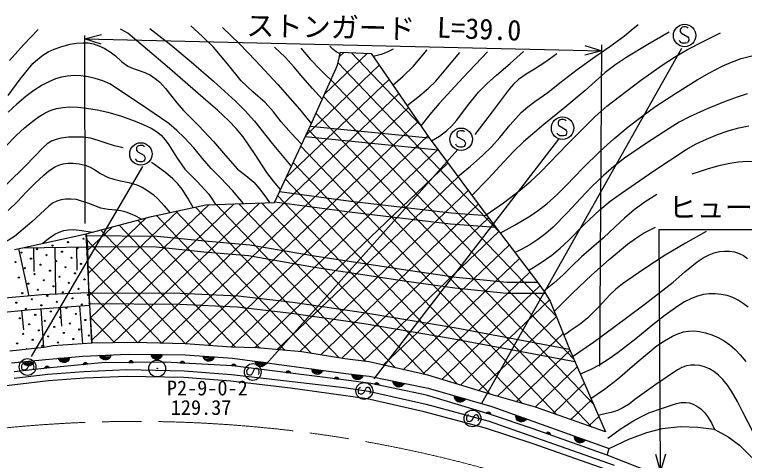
# Model space of a CAD drawing. Units: millimetres, scale not verified. Extents: x 40000 to 680000, y 20000 to 380000.
# Drawn here: x 265631 to 330470, y 305990 to 345547 of the extents above; entities that cross this region are included whole.
import ezdxf
from ezdxf.enums import TextEntityAlignment as Align

# ---------------------------------------------------------------- set-up
doc = ezdxf.new("R2010")
doc.units = ezdxf.units.MM
doc.header["$LTSCALE"] = 1000
doc.linetypes.add('CHAIN', pattern=[18.5, 12, -1.5, 3.5, -1.5])
doc.layers.add('M-BGD', color=7, linetype='Continuous', lineweight=25)
doc.layers.add('M-BMK', color=2, linetype='CHAIN', lineweight=13)
doc.layers.add('M-BGD-HTXT', color=7, linetype='Continuous')
doc.layers.add('M-BMK-SRVR', color=7, linetype='Continuous')
doc.styles.add('ＭＳ ゴシック', font='')
doc.styles.get('ＭＳ ゴシック').set_extended_font_data('MS Gothic')

# ---------------------------------------------------------------- blocks, each defined once
blk = doc.blocks.new('BUHIN2')
at = {"color": 3, "linetype": 'Continuous', "lineweight": 25}
for radius in [746, 22.5]:
    blk.add_circle((0, 0), radius, dxfattribs=at)
blk = doc.blocks.new('BUHIN11')
at = {"color": 7, "linetype": 'Continuous', "lineweight": 25}
for p, q in [((-246, 338), (-419, 8)), ((-417, -123), (-137, 413)), ((-52, 439), (-390, -205)), ((-357, -279), (24, 450)), ((98, 457), (-319, -341)), ((-276, -392), (165, 450))]:
    blk.add_line(p, q, dxfattribs=at)
blk.add_lwpolyline([(-232, -443), (-315, -354), (-375, -258), (-427, -121), (-429, 5), (-408, 126), (-336, 263), (-248, 350), (-144, 420), (-2, 455), (113, 463), (232, 443)], close=True, dxfattribs=at)
blk = doc.blocks.new('BUHIN30')
at = {"color": 7, "linetype": 'Continuous', "lineweight": 25}
for p, q in [((-311, 280), (-412, -79)), ((-383, -206), (-219, 376)), ((-142, 419), (-339, -281)), ((-292, -346), (-69, 445)), ((2, 467), (-242, -399)), ((-189, -440), (69, 474))]:
    blk.add_line(p, q, dxfattribs=at)
blk.add_lwpolyline([(-135, -481), (-235, -412), (-314, -330), (-393, -206), (-421, -84), (-425, 39), (-383, 188), (-315, 291), (-228, 381), (-95, 445), (15, 476), (135, 481)], close=True, dxfattribs=at)
blk = doc.blocks.new('BUHIN42')
at = {"color": 7, "linetype": 'Continuous', "lineweight": 25}
for p, q in [((34, 189), (16, -191)), ((42, -182), (58, 178)), ((83, 161), (67, -167)), ((93, -150), (107, 140)), ((130, 115), (119, -127)), ((146, -81), (153, 68))]:
    blk.add_line(p, q, dxfattribs=at)
blk.add_lwpolyline([(9, 200), (54, 182), (92, 157), (134, 116), (156, 71), (169, 23), (166, -39), (149, -85), (123, -128), (77, -165), (37, -187), (-9, -200)], close=True, dxfattribs=at)
blk = doc.blocks.new('BUHIN45')
at = {"color": 7, "linetype": 'Continuous', "lineweight": 25}
for p, q in [((74, 177), (-26, -190)), ((1, -187), (96, 160)), ((116, 139), (29, -178)), ((58, -167), (135, 114)), ((152, 84), (89, -150)), ((125, -111), (164, 33))]:
    blk.add_line(p, q, dxfattribs=at)
blk.add_lwpolyline([(53, 193), (93, 165), (124, 133), (157, 84), (168, 35), (170, -14), (154, -74), (127, -116), (92, -152), (40, -178), (-4, -191), (-53, -193)], close=True, dxfattribs=at)
blk = doc.blocks.new('BUHIN196')
at = {"color": 7, "linetype": 'Continuous', "lineweight": 25}
blk.add_lwpolyline([(-276, -460), (-240, -509), (-186, -540), (-109, -562), (7, -573), (106, -556), (194, -508), (250, -430), (262, -345), (263, -288), (240, -211), (192, -165), (-193, 108), (-232, 180), (-253, 276), (-237, 365), (-204, 433), (-146, 496), (-27, 518), (145, 502), (218, 484), (286, 444), (341, 383), (385, 292)], dxfattribs=at)
blk.add_circle((0, 0), 746, dxfattribs=at)
blk = doc.blocks.new('BUHIN204')
at = {"color": 7, "linetype": 'Continuous', "lineweight": 25}
blk.add_lwpolyline([(596, -397), (663, -351), (708, -281), (742, -180), (764, -26), (747, 107), (688, 227), (588, 306), (475, 327), (400, 333), (296, 307), (231, 245), (-156, -251), (-254, -298), (-383, -320), (-501, -293), (-590, -245), (-669, -164), (-692, -4), (-660, 224), (-632, 321), (-574, 409), (-488, 478), (-365, 531)], dxfattribs=at)
blk.add_circle((0, 0), 995, dxfattribs=at)

msp = doc.modelspace()

# ---------------------------------------------------------------- hatches: boundary and pattern name
at = {"layer": 'M-BGD'}
h = msp.add_hatch(dxfattribs=at)
h.set_pattern_fill('USER', color=256, style=0, pattern_type=2)
h.set_pattern_definition([(223.664, (280826, 316336), (1035.64, -1085.1), []), (133.664, (280826, 316336), (-1085.1, -1035.64), [])])
h.paths.add_polyline_path([(271978, 326100), (277806, 327640), (282616, 328657), (288710, 328872), (291935, 335752), (294323, 341061), (294573, 342208), (297313, 342101), (302473, 334611), (307573, 327710), (312080, 321801), (312788, 320801), (313226, 320132), (314929, 315846), (318116, 308525), (311917, 310711), (308190, 311786), (302349, 313542), (297117, 314724), (294980, 315011), (291147, 315620), (287169, 315978), (284875, 316050), (280826, 316336), (276217, 316444), (272495, 316397)])

# ---------------------------------------------------------------- linework, layer by layer
for p, q in [((271837, 343681), (271879, 327006)), ((271838, 343386), (317796, 342332)), ((307138, 311064), (324920, 342557)), ((317629, 314337), (317799, 342869)), ((294323, 341061), (294574, 342208)), ((294574, 342208), (297313, 342101)), ((297313, 342101), (302473, 334611)), ((291935, 335752), (294323, 341061)), ((288710, 328872), (291935, 335752)), ((291890, 335657), (302473, 334611)), ((303274, 333527), (291440, 334697)), ((302473, 334611), (307574, 327710)), ((313958, 334480), (297553, 313212)), ((287969, 314534), (305013, 333573)), ((267146, 315195), (277017, 332057)), ((289175, 329865), (295518, 328994)), ((282616, 328657), (288710, 328872)), ((295392, 328002), (288731, 328916)), ((295518, 328994), (304448, 327954)), ((277806, 327640), (282616, 328657)), ((271978, 326100), (277806, 327640)), ((304351, 326959), (295392, 328002)), ((304448, 327954), (307574, 327710)), ((307574, 327710), (312080, 321801)), ((308387, 326643), (304351, 326959)), ((323030, 305025), (322902, 326477)), ((322902, 326477), (355423, 326477)), ((266337, 324866), (271978, 326100)), ((272495, 316397), (271978, 326100)), ((271978, 326100), (272095, 324947)), ((271986, 325948), (278293, 325896)), ((278293, 325896), (282529, 325461)), ((265609, 324704), (266337, 324866)), ((266337, 324866), (272095, 324947)), ((267297, 324879), (267327, 322748)), ((269216, 324906), (269275, 320737)), ((271135, 324933), (271164, 322879)), ((272095, 324947), (272203, 320870)), ((278237, 324896), (272095, 324947)), ((282436, 324465), (278237, 324896)), ((282529, 325461), (286539, 325121)), ((286539, 325121), (292445, 324106)), ((265973, 324785), (266908, 320576)), ((286412, 324128), (282436, 324465)), ((292284, 323119), (286412, 324128)), ((292445, 324106), (300608, 322861)), ((300462, 321871), (292284, 323119)), ((300608, 322861), (304865, 322253)), ((304865, 322253), (309382, 321801)), ((304744, 321260), (300462, 321871)), ((309382, 321801), (312080, 321801)), ((312080, 321801), (312788, 320801)), ((309332, 320801), (304744, 321260)), ((268046, 320681), (263402, 320250)), ((272203, 320870), (268046, 320681)), ((272203, 320870), (272271, 319777)), ((272203, 320870), (280310, 320820)), ((280310, 320820), (285491, 320581)), ((285491, 320581), (290358, 320030)), ((312788, 320801), (309332, 320801)), ((312788, 320801), (313226, 320132)), ((267092, 319388), (272271, 319777)), ((271408, 319712), (271661, 316337)), ((280283, 319820), (272197, 319870)), ((272271, 319777), (272495, 316397)), ((285412, 319583), (280283, 319820)), ((290358, 320030), (296848, 319082)), ((313226, 320132), (314929, 315846)), ((263681, 319030), (267092, 319388)), ((266240, 319299), (266421, 317568)), ((267956, 319453), (268213, 316015)), ((269682, 319583), (269808, 317898)), ((290230, 319038), (285412, 319583)), ((296693, 318094), (290230, 319038)), ((296848, 319082), (304677, 317767)), ((304502, 316782), (296693, 318094)), ((304677, 317767), (314929, 315846)), ((276217, 316444), (272495, 316397)), ((280827, 316337), (276217, 316444)), ((315411, 314738), (304502, 316782)), ((268220, 316016), (265198, 315680)), ((269070, 316150), (268220, 316016)), ((272495, 316397), (269070, 316150)), ((284876, 316050), (280827, 316337)), ((287169, 315978), (284876, 316050)), ((291147, 315620), (287169, 315978)), ((314929, 315846), (318116, 308525)), ((268362, 314948), (271685, 315229)), ((271685, 315229), (275710, 315424)), ((274175, 315287), (273226, 315241)), ((273254, 315180), (274153, 315223)), ((274119, 315159), (273297, 315119)), ((275710, 315424), (280791, 315346)), ((278725, 315315), (277775, 315330)), ((277799, 315267), (278699, 315253)), ((278660, 315191), (277838, 315204)), ((277882, 315141), (278609, 315130)), ((280791, 315346), (284979, 315072)), ((283355, 315116), (282407, 315178)), ((294981, 315011), (291147, 315620)), ((265355, 314643), (268362, 314948)), ((267338, 314781), (266392, 314685)), ((266424, 314626), (267319, 314716)), ((267288, 314650), (266470, 314567)), ((266521, 314510), (267244, 314583)), ((267191, 314515), (266589, 314454)), ((273360, 314636), (268480, 314179)), ((270502, 315066), (269555, 314986)), ((269586, 314926), (270482, 315001)), ((270450, 314936), (269631, 314867)), ((269681, 314808), (270406, 314870)), ((270351, 314802), (269748, 314751)), ((269871, 314699), (270242, 314730)), ((273345, 315059), (274072, 315094)), ((278994, 314693), (273360, 314636)), ((274015, 315029), (273411, 315000)), ((273531, 314943), (273903, 314961)), ((275791, 314685), (276171, 314689)), ((276161, 314714), (275801, 314710)), ((275815, 314736), (276144, 314739)), ((276126, 314764), (275835, 314761)), ((275859, 314786), (276101, 314788)), ((276053, 314813), (275905, 314811)), ((278548, 315068), (277943, 315077)), ((278060, 315013), (278432, 315007)), ((284977, 314388), (278994, 314693)), ((280344, 314649), (280724, 314630)), ((280715, 314655), (280356, 314673)), ((280372, 314698), (280701, 314681)), ((280684, 314707), (280393, 314722)), ((280418, 314745), (280660, 314733)), ((280614, 314760), (280466, 314768)), ((282428, 315114), (283326, 315055)), ((283284, 314995), (282463, 315049)), ((282504, 314984), (283230, 314936)), ((283166, 314878), (282563, 314917)), ((282676, 314847), (283047, 314823)), ((284979, 315072), (295051, 313705)), ((297118, 314724), (294981, 315011)), ((302349, 313542), (297118, 314724)), ((268480, 314179), (265606, 313855)), ((266712, 314404), (267083, 314441)), ((268570, 313651), (271795, 313881)), ((271795, 313881), (275615, 314045)), ((275615, 314045), (280683, 313947)), ((280683, 313947), (284897, 313618)), ((295099, 313094), (284977, 314388)), ((265584, 313290), (268570, 313651)), ((271829, 313282), (268628, 313053)), ((275623, 313445), (271829, 313282)), ((280654, 313347), (275623, 313445)), ((284839, 313020), (280654, 313347)), ((284897, 313618), (294909, 312444)), ((295051, 313705), (297132, 313465)), ((296557, 313468), (295613, 313577)), ((295630, 313512), (296525, 313409)), ((296480, 313351), (295663, 313445)), ((295701, 313378), (296423, 313295)), ((296357, 313240), (295755, 313309)), ((295865, 313233), (296235, 313191)), ((297132, 313465), (302376, 312389)), ((308190, 311786), (302349, 313542)), ((265655, 312694), (261756, 312242)), ((268628, 313053), (265655, 312694)), ((290132, 312400), (284839, 313020)), ((297293, 312809), (295099, 313094)), ((302234, 311772), (297293, 312809)), ((297626, 312764), (297998, 312686)), ((297993, 312713), (297641, 312787)), ((297661, 312808), (297983, 312740)), ((297970, 312769), (297685, 312828)), ((297714, 312848), (297951, 312798)), ((297910, 312832), (297764, 312863)), ((300207, 312770), (299276, 312961)), ((299288, 312895), (300170, 312714)), ((300121, 312660), (299315, 312825)), ((299347, 312755), (300059, 312609)), ((299988, 312560), (299395, 312681)), ((299498, 312596), (299863, 312522)), ((296960, 311452), (290132, 312400)), ((294909, 312444), (297085, 312142)), ((297085, 312142), (302192, 310988)), ((302376, 312389), (308021, 310766)), ((302024, 310309), (296960, 311452)), ((307908, 310062), (302234, 311772)), ((305638, 311386), (304725, 311648)), ((304732, 311581), (305596, 311333)), ((305543, 311283), (304753, 311510)), ((304779, 311438), (305478, 311237)), ((305403, 311193), (304821, 311360)), ((304917, 311268), (305275, 311165)), ((311917, 310711), (308190, 311786)), ((302192, 310988), (307679, 309510)), ((308021, 310766), (318467, 307038)), ((318116, 308525), (311917, 310711)), ((307480, 308839), (302024, 310309)), ((307562, 310192), (307926, 310083)), ((307924, 310110), (307579, 310213)), ((307601, 310233), (307916, 310138)), ((307906, 310167), (307627, 310251)), ((307657, 310268), (307889, 310198)), ((307851, 310236), (307708, 310279)), ((311689, 308792), (307908, 310062)), ((307679, 309510), (307692, 309506)), ((307692, 309506), (318890, 305579)), ((311694, 307466), (307480, 308839)), ((318265, 306466), (311689, 308792)), ((321801, 308456), (323162, 308815)), ((323162, 308815), (324770, 308985)), ((324770, 308985), (326340, 308947)), ((326340, 308947), (327796, 308758)), ((327796, 308758), (329025, 308077)), ((312865, 308402), (313224, 308275)), ((313222, 308302), (312883, 308422)), ((312906, 308441), (313216, 308331)), ((313207, 308361), (312933, 308458)), ((312964, 308473), (313192, 308393)), ((313156, 308432), (313015, 308482)), ((320212, 307869), (321801, 308456)), ((329025, 308077), (330042, 307344)), ((318682, 305016), (311694, 307466)), ((318467, 307038), (320212, 307869)), ((330042, 307344), (331139, 306247)), ((318265, 306466), (318467, 307038)), ((322566, 304781), (318265, 306466))]:
    msp.add_line(p, q, dxfattribs=at)
for points in [[(277641, 344304), (279500, 342851), (281320, 341354), (283309, 339627), (285258, 337855), (286115, 337004), (286933, 336105), (288512, 334116), (290134, 332168), (290173, 332123), (290213, 332079)], [(291134, 334044), (290209, 335021), (289321, 336047), (288624, 336914), (287885, 337739), (286802, 338683), (285754, 339675), (284558, 341179), (283316, 342644), (282324, 343613), (281297, 344539)], [(284108, 344412), (285598, 342968), (287047, 341481), (289011, 339339), (290936, 337150), (291464, 336513), (291989, 335873)], [(305003, 331188), (306126, 332087), (307216, 333036), (307994, 333808), (308738, 334630), (309674, 335768), (310650, 336861), (311230, 337372), (311859, 337846), (312991, 338640), (314085, 339482), (315608, 340663), (317175, 341802), (318516, 342709), (319829, 343671), (320423, 344160), (321017, 344667)], [(267723, 344215), (266427, 342870), (265174, 341483)], [(273327, 342920), (271838, 343386), (273347, 343779)], [(289249, 330024), (288622, 330757), (288041, 331529), (287014, 333126), (285937, 334690), (285326, 335428), (284670, 336125), (283669, 337057), (282625, 337946), (279171, 340951), (275679, 343909), (275367, 344086), (275043, 344261)], [(323780, 343985), (321889, 342904), (320027, 341770), (319047, 341113), (318096, 340402), (316325, 338824), (314515, 337291), (312662, 335803), (310846, 334267), (309954, 333396), (309098, 332475), (307698, 330971), (306252, 329498)], [(307532, 327765), (309069, 328852), (310566, 329986), (311482, 330754), (312359, 331568), (314758, 334062), (317198, 336511), (318260, 337419), (319370, 338289), (321252, 339702), (323166, 341064), (324274, 341777), (325412, 342438), (326861, 343204), (328337, 343943)], [(265057, 338361), (266139, 339805), (267265, 341208), (267681, 341607), (268134, 341959), (268617, 342246), (269144, 342488), (269834, 342729), (270561, 342918), (271135, 343017), (271717, 343057), (272182, 343031), (272638, 342945), (273119, 342787), (273582, 342570), (274109, 342248), (274604, 341876), (275141, 341401), (275703, 340986), (276175, 340759), (276688, 340581), (277213, 340401), (277719, 340162), (278133, 339882), (278520, 339546), (279026, 339002), (279483, 338422), (280040, 337718), (280649, 337045), (281999, 335685), (283307, 334282), (284356, 333033), (285443, 331834), (286184, 331272), (286881, 330666), (287397, 330086), (287870, 329461), (288080, 329165), (288294, 328858)], [(292968, 338050), (292087, 338977), (291244, 339953), (290481, 340890), (289674, 341785), (289203, 342229), (288708, 342665)], [(291051, 342580), (291893, 341608), (292785, 340670), (293258, 340214), (293738, 339763)], [(294543, 342069), (294211, 342246), (293907, 342476), (293776, 342610), (293650, 342750)], [(299261, 342495), (298740, 342226), (298188, 342010), (297843, 341918), (297492, 341841)], [(299249, 339291), (300164, 340099), (301042, 340955), (301676, 341670), (302285, 342410)], [(316306, 342797), (317796, 342332), (316287, 341939)], [(300504, 337470), (301467, 338207), (302388, 338988), (303042, 339643), (303661, 340349), (304424, 341273), (305182, 342196)], [(307653, 342239), (305478, 339973), (303349, 337666), (302535, 336679), (301737, 335680)], [(302678, 334334), (303375, 334773), (304030, 335257), (304489, 335691), (304914, 336176), (305857, 337441), (306847, 338667), (307628, 339439), (308458, 340176), (309657, 341219), (310848, 342282)], [(313818, 342069), (312839, 341368), (311822, 340715), (311093, 340273), (310403, 339785), (309966, 339383), (309563, 338929), (308059, 336910), (306534, 334912)], [(308757, 326158), (310102, 326886), (311409, 327662), (312183, 328187), (312919, 328760), (313795, 329541), (314634, 330370), (316115, 331913), (317642, 333416), (318866, 334520), (320129, 335578), (321352, 336519), (322612, 337414), (324425, 338611), (326278, 339763), (327367, 340387), (328489, 340959), (329330, 341329), (330190, 341642), (331133, 341899)], [(285975, 328776), (284979, 329933), (283932, 331058), (283102, 331896), (282317, 332774), (281553, 333713), (280739, 334619), (280058, 335267), (279329, 335876), (276731, 337664), (274091, 339408), (273463, 339672), (272802, 339884), (272171, 340026), (271522, 340111), (270929, 340130), (270330, 340089), (269800, 339995), (269273, 339839), (268672, 339591), (268085, 339284), (267346, 338815), (266635, 338293), (265827, 337614), (265055, 336887)], [(330721, 338505), (329737, 338203), (328763, 337841), (327168, 337188), (325602, 336480), (324677, 335991), (323771, 335443), (321772, 334150), (319808, 332810), (318866, 332072), (317953, 331280), (316916, 330284), (315915, 329239), (314721, 327948), (313482, 326698), (312821, 326118), (312118, 325581), (311395, 325121), (310631, 324706), (310355, 324565), (310077, 324426)], [(264807, 333812), (265806, 334854), (266503, 335495), (267242, 336094), (267808, 336496), (268414, 336851), (268877, 337059), (269368, 337214), (269915, 337312), (270486, 337353), (271257, 337336), (272033, 337259), (272980, 337099), (273920, 336878), (275119, 336521), (276333, 336096), (277068, 335804), (277774, 335458), (278234, 335171), (278653, 334838), (279017, 334446), (279346, 334002), (280024, 332905), (280753, 331842), (281839, 330752), (282874, 329626), (283178, 329169), (283469, 328687)], [(311286, 322842), (312337, 323501), (313352, 324208), (314114, 324834), (314846, 325514), (316210, 326897), (317617, 328238), (318558, 328990), (319546, 329703), (322413, 331670), (325301, 333579), (326192, 334068), (327110, 334503), (328090, 334905), (329108, 335256), (329980, 335494), (330875, 335676)], [(275281, 333740), (274514, 333908), (273763, 334134), (273070, 334387), (272365, 334580), (271745, 334661), (271112, 334683), (270430, 334662), (269747, 334579), (269323, 334473), (268924, 334310), (268529, 334068), (268155, 333767), (266588, 332140), (264992, 330567), (263984, 329616), (262936, 328710), (262438, 328391), (261908, 328122), (261223, 327840), (260511, 327582)], [(265053, 328160), (265884, 328950), (266672, 329782), (267421, 330564), (268222, 331314), (268678, 331681), (269177, 332004), (269547, 332179), (269946, 332301), (270382, 332362), (270836, 332363), (271370, 332303), (271897, 332184), (272296, 332035), (272681, 331827), (273268, 331448), (273884, 331124), (274452, 330931), (275047, 330792), (275771, 330648), (276480, 330443), (276974, 330222), (277443, 329947), (277933, 329581), (278384, 329171), (278918, 328590), (279415, 327980)], [(281499, 328421), (281027, 329256), (280510, 330051), (280125, 330529), (279690, 330973), (279028, 331534), (278312, 332060), (278054, 332240), (277795, 332419)], [(334667, 331334), (333890, 331757), (333085, 332126), (332551, 332304), (331997, 332425), (331361, 332496), (330714, 332508), (329945, 332456), (329175, 332342), (328206, 332128), (327247, 331853), (326525, 331620), (325807, 331377)], [(322697, 329588), (321668, 328930), (320677, 328225), (319810, 327491), (318980, 326710), (317950, 325746), (316880, 324827), (316002, 324056), (315167, 323243), (314372, 322459), (313538, 321720), (313099, 321361), (312647, 321001)], [(276909, 327403), (276235, 327740), (275533, 328023), (275081, 328142), (274619, 328202), (273954, 328249), (273294, 328357), (272229, 328771), (271140, 329127), (270651, 329184), (270143, 329181), (269754, 329121), (269385, 329004), (269009, 328805), (268661, 328553), (267150, 327169), (265614, 325845), (265161, 325570), (264698, 325312)], [(268127, 325257), (268650, 325685), (269210, 326064), (269583, 326247), (269992, 326378), (270428, 326452), (270876, 326467), (271619, 326395), (272355, 326263), (272424, 326249), (272492, 326236)], [(313588, 319222), (315220, 320850), (316892, 322433), (318463, 323818), (320091, 325172), (320784, 325686), (321507, 326147), (322034, 326426), (322581, 326678)], [(327079, 326301), (325240, 325270), (323435, 324188), (321526, 322953), (319644, 321663), (319054, 321187), (318504, 320666), (317534, 319616), (316524, 318611), (315782, 318023), (314991, 317475), (314715, 317292), (314429, 317105)], [(315207, 315207), (317057, 316481), (318874, 317806), (321524, 319786), (324132, 321810), (325177, 322727), (326281, 323615), (326797, 323953), (327340, 324237), (327789, 324408), (328258, 324522), (328701, 324568), (329158, 324555), (329589, 324483), (330002, 324353), (330389, 324164), (330757, 323917)], [(330796, 319590), (330371, 319926), (329913, 320212), (329435, 320440), (328931, 320612), (328417, 320722), (327884, 320773), (327350, 320765), (326824, 320696), (326290, 320558), (325766, 320360), (325146, 320051), (324543, 319682), (323420, 318868), (322343, 318013), (320820, 316769), (319246, 315562), (318449, 314992), (317612, 314469), (316762, 314033), (315890, 313638)], [(316832, 311473), (318029, 312305), (319197, 313191), (320942, 314703), (322732, 316174), (323380, 316612), (324071, 317005), (324555, 317222), (325067, 317385), (325508, 317460), (325967, 317476), (326488, 317428), (327016, 317319), (327587, 317135), (328133, 316897), (328667, 316598), (329176, 316243), (329662, 315824), (330107, 315359), (330586, 314766)], [(331276, 308422), (330330, 310262), (329857, 311213), (329328, 312144), (328965, 312673), (328550, 313170), (328167, 313545), (327745, 313871), (327356, 314101), (326927, 314282), (326513, 314395), (326078, 314450), (325697, 314442), (325318, 314374), (324912, 314226), (324517, 314017), (322595, 312715), (320743, 311389), (320227, 310992), (319683, 310650), (319181, 310425), (318643, 310250), (318066, 310108), (317480, 309986)], [(318328, 307971), (319424, 308751), (320543, 309473), (321255, 309865), (321989, 310201), (323192, 310638), (324450, 311030), (324855, 311115), (325267, 311139), (325587, 311096), (325908, 310990), (326258, 310805), (326589, 310559), (326915, 310237), (327196, 309874), (327532, 309320), (327828, 308740)], [(323453, 306527), (323030, 305025), (322594, 306522)]]:
    msp.add_lwpolyline(points, dxfattribs=at)
for points in [[(270522, 315130), (270492, 315012), (270443, 314910), (270355, 314792), (270250, 314723), (270136, 314676), (269982, 314663), (269861, 314691), (269747, 314741), (269640, 314842), (269572, 314935), (269525, 315046)], [(274197, 315351), (274163, 315234), (274110, 315134), (274018, 315019), (273911, 314954), (273795, 314911), (273640, 314903), (273521, 314935), (273409, 314990), (273306, 315095), (273241, 315189), (273198, 315302)], [(278750, 315377), (278709, 315263), (278650, 315166), (278551, 315058), (278440, 315000), (278322, 314964), (278167, 314966), (278050, 315006), (277941, 315067), (277845, 315179), (277786, 315277), (277751, 315393)], [(283384, 315177), (283336, 315064), (283273, 314971), (283168, 314868), (283054, 314815), (282935, 314785), (282780, 314795), (282665, 314840), (282559, 314907), (282469, 315023), (282416, 315125), (282386, 315242)], [(267356, 314846), (267328, 314727), (267280, 314624), (267195, 314505), (267091, 314434), (266978, 314385), (266824, 314370), (266703, 314395), (266588, 314444), (266480, 314543), (266410, 314634), (266361, 314745)], [(275781, 314660), (275797, 314706), (275819, 314746), (275858, 314790), (275901, 314814), (275948, 314830), (276010, 314831), (276057, 314816), (276102, 314792), (276141, 314749), (276166, 314710), (276181, 314664)], [(280333, 314625), (280351, 314670), (280376, 314707), (280418, 314749), (280463, 314771), (280511, 314784), (280572, 314781), (280619, 314763), (280661, 314737), (280698, 314691), (280720, 314651), (280733, 314604)], [(296589, 313527), (296536, 313418), (296467, 313327), (296358, 313229), (296242, 313182), (296121, 313159), (295967, 313176), (295854, 313227), (295752, 313299), (295668, 313420), (295619, 313523), (295595, 313642)], [(297611, 312742), (297636, 312784), (297667, 312817), (297714, 312852), (297762, 312866), (297811, 312871), (297871, 312859), (297914, 312834), (297953, 312802), (297982, 312751), (297997, 312708), (298002, 312660)], [(300244, 312826), (300182, 312722), (300106, 312638), (299988, 312549), (299868, 312513), (299746, 312500), (299594, 312531), (299486, 312591), (299391, 312672), (299317, 312799), (299278, 312907), (299265, 313027)], [(305679, 311439), (305609, 311339), (305527, 311262), (305403, 311183), (305280, 311156), (305157, 311152), (305008, 311195), (304905, 311263), (304816, 311351), (304753, 311484), (304722, 311594), (304718, 311715)], [(307546, 310171), (307574, 310211), (307607, 310241), (307657, 310272), (307706, 310283), (307756, 310283), (307815, 310266), (307856, 310238), (307891, 310202), (307916, 310149), (307927, 310104), (307929, 310056)], [(312848, 308382), (312878, 308420), (312913, 308449), (312964, 308478), (313014, 308486), (313063, 308484), (313121, 308463), (313161, 308434), (313194, 308396), (313216, 308342), (313226, 308297), (313225, 308249)]]:
    msp.add_lwpolyline(points, close=True, dxfattribs=at)
for centre in [(271760, 325659), (268999, 325044), (270380, 325352), (271224, 324815), (266239, 324429), (267619, 324737), (268463, 324200), (269843, 324508), (265702, 323585), (267083, 323893), (269307, 323664), (270687, 323971), (266546, 323049), (267927, 323356), (270151, 323127), (271531, 323435), (266010, 322205), (267390, 322512), (268771, 322820), (269615, 322284), (270995, 322591), (266854, 321668), (268234, 321976), (270458, 321747), (271839, 322055), (267698, 321132), (269078, 321440), (271302, 321211), (266317, 320825), (267161, 320288), (268542, 320596), (269922, 320903), (270766, 320367), (272146, 320674), (265781, 319981), (268005, 319752), (269386, 320059), (271610, 319830), (266625, 319444), (268849, 319215), (270230, 319523), (271073, 318986), (266088, 318600), (267469, 318908), (268313, 318371), (269693, 318679), (271917, 318450), (266932, 318064), (269157, 317835), (270537, 318142), (266396, 317220), (267776, 317527), (270001, 317298), (271381, 317606), (272225, 317070), (265860, 316376), (267240, 316683), (268620, 316991), (269464, 316455), (270845, 316762), (268084, 316147)]:
    msp.add_circle(centre, 49.8, dxfattribs=at)
for centre, start, end in [((272068, 324279), 27.65123, 335.38693), ((266703, 315839), 34.97478, 158.86173)]:
    msp.add_arc(centre, 49.8, start, end, dxfattribs=at)
at = {"layer": 'M-BMK'}
msp.add_arc((276414, 192592), 116857, 74.06924, 97.88852, dxfattribs=at)

# ---------------------------------------------------------------- block references
at = {"layer": 'M-BGD', "rotation": 97.99101}
for name, p in [('BUHIN204', (325159, 343697)), ('BUHIN204', (314313, 335471)), ('BUHIN204', (305306, 334481)), ('BUHIN204', (276853, 333180)), ('BUHIN196', (266784, 314278)), ('BUHIN42', (271927, 314501)), ('BUHIN45', (285114, 314371)), ('BUHIN196', (286790, 313835)), ('BUHIN30', (287497, 314730)), ('BUHIN42', (268512, 314182)), ('BUHIN45', (289934, 313754)), ('BUHIN30', (292533, 314047)), ('BUHIN45', (294234, 313205)), ('BUHIN196', (296699, 312152)), ('BUHIN196', (306312, 309714)), ('BUHIN11', (310632, 309834)), ('BUHIN11', (315855, 307970))]:
    msp.add_blockref(name, p, dxfattribs=at)
at = {"layer": 'M-BMK-SRVR', "rotation": 97.99101}
msp.add_blockref('BUHIN2', (278301, 314144), dxfattribs=at)

# ---------------------------------------------------------------- texts
at = {"layer": 'M-BGD', "style": 'ＭＳ ゴシック'}
for s, rotation, p in [('ストンガード', 358.9, (286190, 343123)), ('L=39.0', 357.8, (303119, 342965))]:
    msp.add_text(s, height=1833, rotation=rotation, dxfattribs=at).set_placement(p, align=Align.BOTTOM_LEFT)
msp.add_text('ヒューム管 L=9.0 Φ600', height=1833, dxfattribs=at).set_placement((323735, 326977), align=Align.BOTTOM_LEFT)
at = {"layer": 'M-BGD-HTXT', "style": 'ＭＳ ゴシック'}
for s, p in [('P2-9-0-2', (279160, 311359)), ('129.37', (279506, 309632))]:
    msp.add_text(s, height=1320, dxfattribs=at).set_placement(p, align=Align.BOTTOM_LEFT)

doc.saveas('drawing.dxf')
